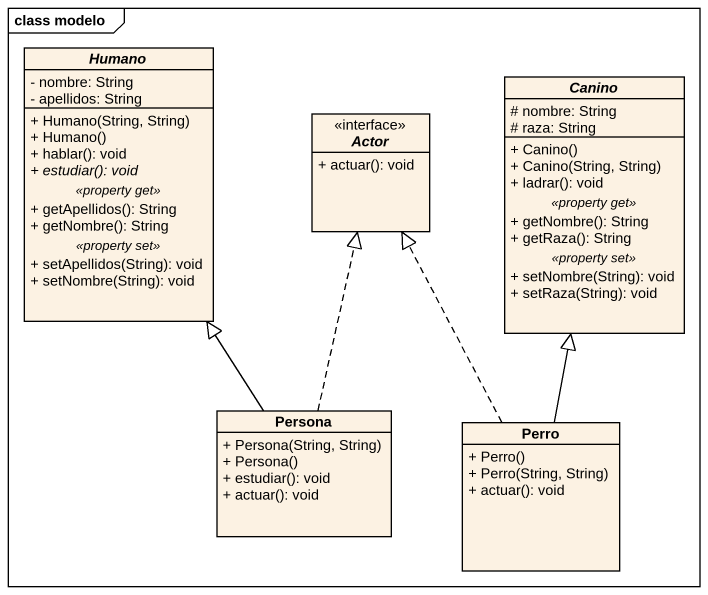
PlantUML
@startuml
mainframe class modelo
hide circle
hide empty members
skinparam classAttributeIconSize 0
abstract class Humano {
  - nombre: String
  - apellidos: String
  --
  + Humano(String, String)
  + Humano()
  + hablar(): void
  {abstract} + estudiar(): void
  .. <<property get>> ..
  + getApellidos(): String
  + getNombre(): String
  .. <<property set>> ..
  + setApellidos(String): void
  + setNombre(String): void
}
abstract class Canino {
  # nombre: String
  # raza: String
  --
  + Canino()
  + Canino(String, String)
  + ladrar(): void
  .. <<property get>> ..
  + getNombre(): String
  + getRaza(): String
  .. <<property set>> ..
  + setNombre(String): void
  + setRaza(String): void
}
interface "Actor" as Actor_ <<interface>> {
  + actuar(): void
}
class Persona {
  + Persona(String, String)
  + Persona()
  + estudiar(): void
  + actuar(): void
}
class Perro {
  + Perro()
  + Perro(String, String)
  + actuar(): void
}
Persona -up-|> Humano
Persona .up.|> Actor_
Perro -up-|> Canino
Perro .up.|> Actor_
@enduml
